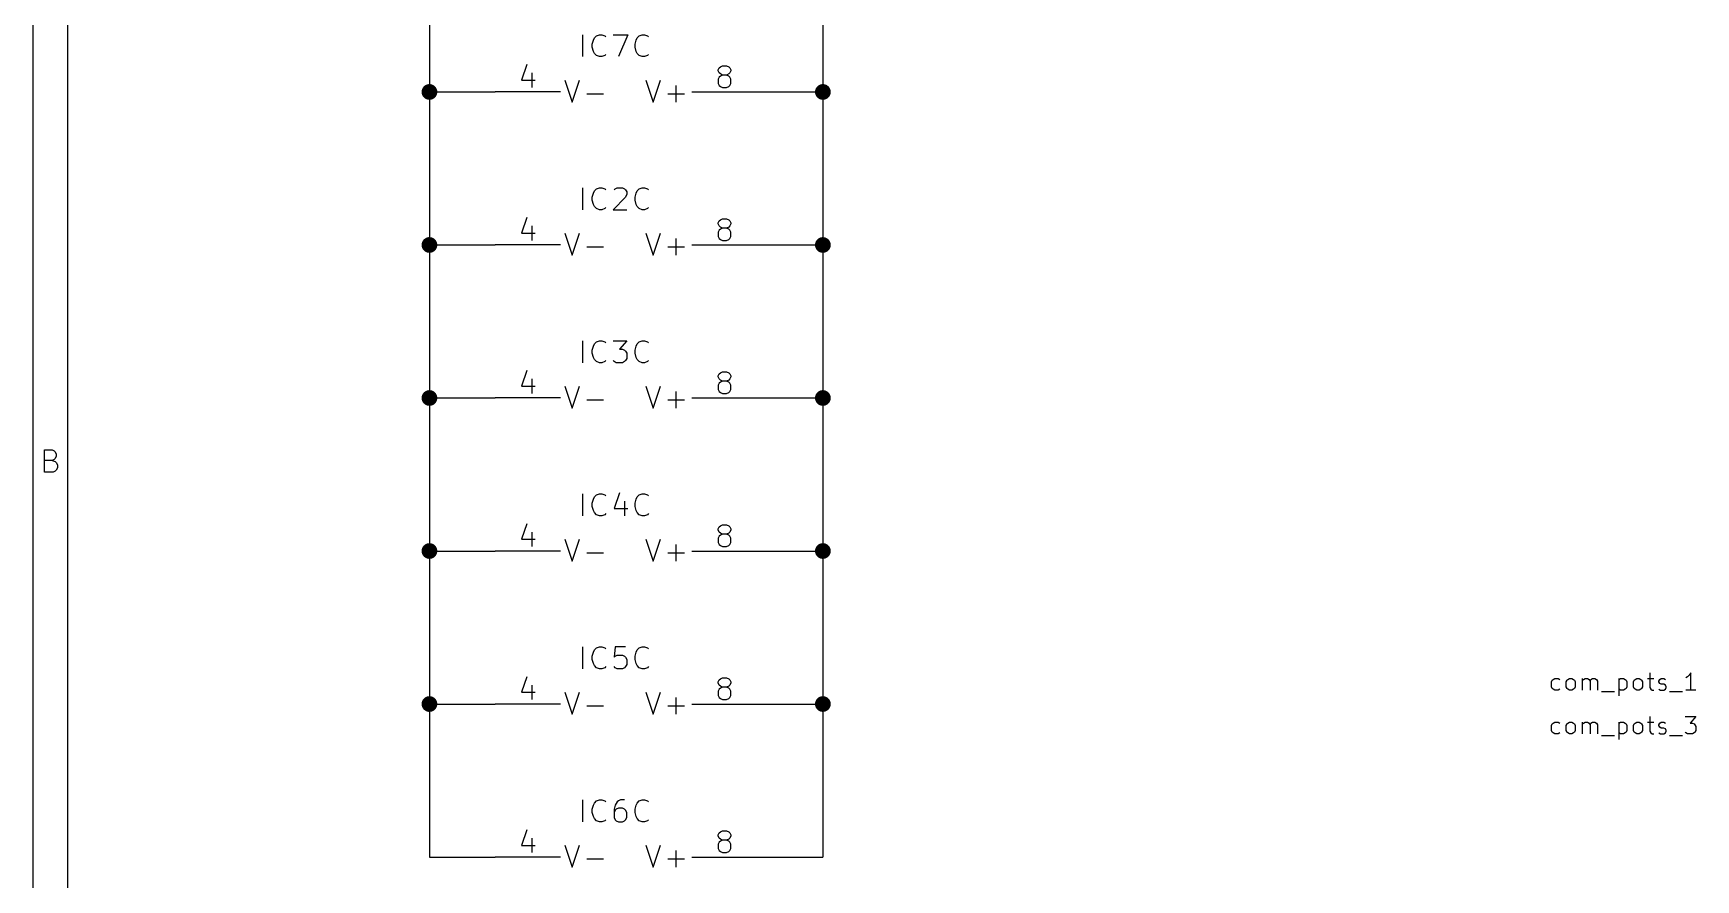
# Model space of a CAD drawing. Header units: millimetres. Extents: x 10 to 287, y -200 to -10.
# Drawn here: x 10 to 106.6, y -109.3 to -60.1 of the extents above; entities that cross this region are included whole.
import ezdxf

# ---------------------------------------------------------------- set-up
doc = ezdxf.new("R2010")
doc.units = ezdxf.units.MM
for name, color, linetype in [('GREENSIXTYFIVE', 129, 'CONTINUOUS'), ('LIGHTGREEN', 92, 'CONTINUOUS'), ('LIGHTORANGE', 30, 'CONTINUOUS'), ('LIGHTRED', 12, 'CONTINUOUS'), ('PUREORANGE', 40, 'CONTINUOUS'), ('RED', 14, 'CONTINUOUS')]:
    doc.layers.add(name, color=color, linetype=linetype)

msp = doc.modelspace()

# ---------------------------------------------------------------- linework, layer by layer
at = {"layer": 'GREENSIXTYFIVE', "linetype": 'CONTINUOUS'}
for p, q in [((41.9402, -61.4494), (41.9402, -60.1794)), ((42.4846, -60.7237), (42.545, -60.4818)), ((42.4846, -60.9051), (42.4846, -60.7237)), ((42.545, -60.4818), (42.6055, -60.3609)), ((42.6055, -60.3609), (42.7265, -60.2399)), ((42.7265, -60.2399), (42.9079, -60.1794)), ((42.9079, -60.1794), (43.0288, -60.1794)), ((43.0288, -60.1794), (43.2103, -60.2399)), ((43.2103, -60.2399), (43.2707, -60.3004)), ((43.6941, -60.1794), (44.5407, -60.1794)), ((44.5407, -60.1794), (43.9965, -61.4494)), ((44.9641, -60.7237), (45.0245, -60.4818)), ((44.9641, -60.9051), (44.9641, -60.7237)), ((45.0245, -60.4818), (45.085, -60.3609)), ((45.085, -60.3609), (45.206, -60.2399)), ((45.206, -60.2399), (45.3874, -60.1794)), ((45.3874, -60.1794), (45.5083, -60.1794)), ((45.5083, -60.1794), (45.6898, -60.2399)), ((45.6898, -60.2399), (45.7502, -60.3004)), ((42.545, -61.147), (42.4846, -60.9051)), ((42.6055, -61.268), (42.545, -61.147)), ((42.7265, -61.389), (42.6055, -61.268)), ((42.9079, -61.4494), (42.7265, -61.389)), ((43.0288, -61.4494), (42.9079, -61.4494)), ((43.2103, -61.389), (43.0288, -61.4494)), ((43.2707, -61.3285), (43.2103, -61.389)), ((45.0245, -61.147), (44.9641, -60.9051)), ((45.085, -61.268), (45.0245, -61.147)), ((45.206, -61.389), (45.085, -61.268)), ((45.3874, -61.4494), (45.206, -61.389)), ((45.5083, -61.4494), (45.3874, -61.4494)), ((45.6898, -61.389), (45.5083, -61.4494)), ((45.7502, -61.3285), (45.6898, -61.389)), ((40.8879, -62.8175), (41.3112, -64.0875)), ((41.3112, -64.0875), (41.7346, -62.8175)), ((42.1579, -63.6037), (43.1256, -63.6037)), ((45.5929, -62.8175), (46.0162, -64.0875)), ((46.0162, -64.0875), (46.4396, -62.8175)), ((46.8629, -63.6037), (47.8306, -63.6037)), ((47.3467, -64.0875), (47.3467, -63.1199)), ((41.9402, -70.3394), (41.9402, -69.0694)), ((42.4846, -69.6137), (42.545, -69.3718)), ((42.545, -69.3718), (42.6055, -69.2509)), ((42.6055, -69.2509), (42.7265, -69.1299)), ((42.7265, -69.1299), (42.9079, -69.0694)), ((42.9079, -69.0694), (43.0288, -69.0694)), ((43.0288, -69.0694), (43.2103, -69.1299)), ((43.2103, -69.1299), (43.2707, -69.1904)), ((43.7546, -69.1904), (43.815, -69.1299)), ((43.815, -69.1299), (43.936, -69.0694)), ((43.936, -69.0694), (44.2384, -69.0694)), ((44.2384, -69.0694), (44.3593, -69.1299)), ((44.3593, -69.1299), (44.4198, -69.1904)), ((44.4198, -69.1904), (44.4803, -69.3113)), ((44.4803, -69.4323), (44.4198, -69.6137)), ((44.4803, -69.3113), (44.4803, -69.4323)), ((44.9641, -69.6137), (45.0245, -69.3718)), ((45.0245, -69.3718), (45.085, -69.2509)), ((45.085, -69.2509), (45.206, -69.1299)), ((45.206, -69.1299), (45.3874, -69.0694)), ((45.3874, -69.0694), (45.5083, -69.0694)), ((45.5083, -69.0694), (45.6898, -69.1299)), ((45.6898, -69.1299), (45.7502, -69.1904)), ((42.4846, -69.7951), (42.4846, -69.6137)), ((42.545, -70.037), (42.4846, -69.7951)), ((42.6055, -70.158), (42.545, -70.037)), ((42.7265, -70.279), (42.6055, -70.158)), ((42.9079, -70.3394), (42.7265, -70.279)), ((43.0288, -70.3394), (42.9079, -70.3394)), ((43.2103, -70.279), (43.0288, -70.3394)), ((43.2707, -70.2185), (43.2103, -70.279)), ((44.4198, -69.6137), (43.6941, -70.3394)), ((43.6941, -70.3394), (44.4803, -70.3394)), ((44.9641, -69.7951), (44.9641, -69.6137)), ((45.0245, -70.037), (44.9641, -69.7951)), ((45.085, -70.158), (45.0245, -70.037)), ((45.206, -70.279), (45.085, -70.158)), ((45.3874, -70.3394), (45.206, -70.279)), ((45.5083, -70.3394), (45.3874, -70.3394)), ((45.6898, -70.279), (45.5083, -70.3394)), ((45.7502, -70.2185), (45.6898, -70.279)), ((40.8879, -71.7075), (41.3112, -72.9775)), ((41.3112, -72.9775), (41.7346, -71.7075)), ((45.5929, -71.7075), (46.0162, -72.9775)), ((46.0162, -72.9775), (46.4396, -71.7075)), ((47.3467, -72.9775), (47.3467, -72.0099)), ((42.1579, -72.4937), (43.1256, -72.4937)), ((46.8629, -72.4937), (47.8306, -72.4937)), ((41.9402, -79.2294), (41.9402, -77.9594)), ((42.545, -78.2618), (42.6055, -78.1409)), ((42.6055, -78.1409), (42.7265, -78.0199)), ((42.7265, -78.0199), (42.9079, -77.9594)), ((42.9079, -77.9594), (43.0288, -77.9594)), ((43.0288, -77.9594), (43.2103, -78.0199)), ((43.2103, -78.0199), (43.2707, -78.0804)), ((43.6941, -77.9594), (44.4803, -77.9594)), ((44.4803, -77.9594), (44.0569, -78.4432)), ((45.0245, -78.2618), (45.085, -78.1409)), ((45.085, -78.1409), (45.206, -78.0199)), ((45.206, -78.0199), (45.3874, -77.9594)), ((45.3874, -77.9594), (45.5083, -77.9594)), ((45.5083, -77.9594), (45.6898, -78.0199)), ((45.6898, -78.0199), (45.7502, -78.0804)), ((42.4846, -78.5037), (42.545, -78.2618)), ((42.4846, -78.6851), (42.4846, -78.5037)), ((42.545, -78.927), (42.4846, -78.6851)), ((42.6055, -79.048), (42.545, -78.927)), ((42.7265, -79.169), (42.6055, -79.048)), ((42.9079, -79.2294), (42.7265, -79.169)), ((43.2103, -79.169), (43.0288, -79.2294)), ((43.2707, -79.1085), (43.2103, -79.169)), ((43.7546, -79.169), (43.6941, -79.1085)), ((43.8755, -79.2294), (43.7546, -79.169)), ((44.0569, -78.4432), (44.2384, -78.4432)), ((44.2384, -78.4432), (44.3593, -78.5037)), ((44.3593, -79.169), (44.2384, -79.2294)), ((44.3593, -78.5037), (44.4198, -78.5642)), ((44.4198, -79.1085), (44.3593, -79.169)), ((44.4198, -78.5642), (44.4803, -78.6851)), ((44.4803, -78.9875), (44.4198, -79.1085)), ((44.4803, -78.6851), (44.4803, -78.9875)), ((44.9641, -78.5037), (45.0245, -78.2618)), ((44.9641, -78.6851), (44.9641, -78.5037)), ((45.0245, -78.927), (44.9641, -78.6851)), ((45.085, -79.048), (45.0245, -78.927)), ((45.206, -79.169), (45.085, -79.048)), ((45.3874, -79.2294), (45.206, -79.169)), ((45.6898, -79.169), (45.5083, -79.2294)), ((45.7502, -79.1085), (45.6898, -79.169)), ((43.0288, -79.2294), (42.9079, -79.2294)), ((44.2384, -79.2294), (43.8755, -79.2294)), ((45.5083, -79.2294), (45.3874, -79.2294)), ((40.8879, -80.5975), (41.3112, -81.8675)), ((41.3112, -81.8675), (41.7346, -80.5975)), ((45.5929, -80.5975), (46.0162, -81.8675)), ((46.0162, -81.8675), (46.4396, -80.5975)), ((47.3467, -81.8675), (47.3467, -80.8999)), ((42.1579, -81.3837), (43.1256, -81.3837)), ((46.8629, -81.3837), (47.8306, -81.3837)), ((41.9402, -88.1194), (41.9402, -86.8494)), ((42.6055, -87.0309), (42.7265, -86.9099)), ((42.7265, -86.9099), (42.9079, -86.8494)), ((42.9079, -86.8494), (43.0288, -86.8494)), ((43.0288, -86.8494), (43.2103, -86.9099)), ((43.2103, -86.9099), (43.2707, -86.9704)), ((44.0569, -86.789), (43.7546, -87.6961)), ((45.085, -87.0309), (45.206, -86.9099)), ((45.206, -86.9099), (45.3874, -86.8494)), ((45.3874, -86.8494), (45.5083, -86.8494)), ((45.5083, -86.8494), (45.6898, -86.9099)), ((45.6898, -86.9099), (45.7502, -86.9704)), ((42.4846, -87.3937), (42.545, -87.1518)), ((42.4846, -87.5751), (42.4846, -87.3937)), ((42.545, -87.817), (42.4846, -87.5751)), ((42.545, -87.1518), (42.6055, -87.0309)), ((42.6055, -87.938), (42.545, -87.817)), ((43.7546, -87.6961), (44.5407, -87.6961)), ((44.3593, -87.2728), (44.3593, -88.1194)), ((44.9641, -87.3937), (45.0245, -87.1518)), ((44.9641, -87.5751), (44.9641, -87.3937)), ((45.0245, -87.817), (44.9641, -87.5751)), ((45.0245, -87.1518), (45.085, -87.0309)), ((45.085, -87.938), (45.0245, -87.817)), ((42.7265, -88.059), (42.6055, -87.938)), ((42.9079, -88.1194), (42.7265, -88.059)), ((43.0288, -88.1194), (42.9079, -88.1194)), ((43.2103, -88.059), (43.0288, -88.1194)), ((43.2707, -87.9985), (43.2103, -88.059)), ((45.206, -88.059), (45.085, -87.938)), ((45.3874, -88.1194), (45.206, -88.059)), ((45.5083, -88.1194), (45.3874, -88.1194)), ((45.6898, -88.059), (45.5083, -88.1194)), ((45.7502, -87.9985), (45.6898, -88.059)), ((40.8879, -89.4875), (41.3112, -90.7575)), ((41.3112, -90.7575), (41.7346, -89.4875)), ((45.5929, -89.4875), (46.0162, -90.7575)), ((46.0162, -90.7575), (46.4396, -89.4875)), ((47.3467, -90.7575), (47.3467, -89.7899)), ((42.1579, -90.2737), (43.1256, -90.2737)), ((46.8629, -90.2737), (47.8306, -90.2737)), ((41.9402, -97.0094), (41.9402, -95.7394)), ((42.4846, -96.2837), (42.545, -96.0418)), ((42.4846, -96.4651), (42.4846, -96.2837)), ((42.545, -96.707), (42.4846, -96.4651)), ((42.545, -96.0418), (42.6055, -95.9209)), ((42.6055, -95.9209), (42.7265, -95.7999)), ((42.7265, -95.7999), (42.9079, -95.7394)), ((42.9079, -95.7394), (43.0288, -95.7394)), ((43.0288, -95.7394), (43.2103, -95.7999)), ((43.2103, -95.7999), (43.2707, -95.8604)), ((43.815, -95.7394), (43.7546, -96.3442)), ((43.7546, -96.3442), (43.815, -96.2837)), ((44.4198, -95.7394), (43.815, -95.7394)), ((43.815, -96.2837), (43.936, -96.2232)), ((43.936, -96.2232), (44.2384, -96.2232)), ((44.2384, -96.2232), (44.3593, -96.2837)), ((44.3593, -96.2837), (44.4198, -96.3442)), ((44.4198, -96.3442), (44.4803, -96.4651)), ((44.4803, -96.4651), (44.4803, -96.7675)), ((44.9641, -96.2837), (45.0245, -96.0418)), ((44.9641, -96.4651), (44.9641, -96.2837)), ((45.0245, -96.707), (44.9641, -96.4651)), ((45.0245, -96.0418), (45.085, -95.9209)), ((45.085, -95.9209), (45.206, -95.7999)), ((45.206, -95.7999), (45.3874, -95.7394)), ((45.3874, -95.7394), (45.5083, -95.7394)), ((45.5083, -95.7394), (45.6898, -95.7999)), ((45.6898, -95.7999), (45.7502, -95.8604)), ((42.6055, -96.828), (42.545, -96.707)), ((42.7265, -96.949), (42.6055, -96.828)), ((42.9079, -97.0094), (42.7265, -96.949)), ((43.0288, -97.0094), (42.9079, -97.0094)), ((43.2103, -96.949), (43.0288, -97.0094)), ((43.2707, -96.8885), (43.2103, -96.949)), ((43.815, -96.949), (43.7546, -96.8885)), ((43.936, -97.0094), (43.815, -96.949)), ((44.2384, -97.0094), (43.936, -97.0094)), ((44.3593, -96.949), (44.2384, -97.0094)), ((44.4198, -96.8885), (44.3593, -96.949)), ((44.4803, -96.7675), (44.4198, -96.8885)), ((45.085, -96.828), (45.0245, -96.707)), ((45.206, -96.949), (45.085, -96.828)), ((45.3874, -97.0094), (45.206, -96.949)), ((45.5083, -97.0094), (45.3874, -97.0094)), ((45.6898, -96.949), (45.5083, -97.0094)), ((45.7502, -96.8885), (45.6898, -96.949)), ((40.8879, -98.3775), (41.3112, -99.6475)), ((41.3112, -99.6475), (41.7346, -98.3775)), ((45.5929, -98.3775), (46.0162, -99.6475)), ((46.0162, -99.6475), (46.4396, -98.3775)), ((42.1579, -99.1637), (43.1256, -99.1637)), ((46.8629, -99.1637), (47.8306, -99.1637)), ((47.3467, -99.6475), (47.3467, -98.6799)), ((41.9402, -105.8994), (41.9402, -104.6294)), ((42.4846, -105.1737), (42.545, -104.9318)), ((42.4846, -105.3551), (42.4846, -105.1737)), ((42.545, -104.9318), (42.6055, -104.8109)), ((42.6055, -104.8109), (42.7265, -104.6899)), ((42.7265, -104.6899), (42.9079, -104.6294)), ((42.9079, -104.6294), (43.0288, -104.6294)), ((43.0288, -104.6294), (43.2103, -104.6899)), ((43.2103, -104.6899), (43.2707, -104.7504)), ((43.815, -104.9318), (43.7546, -105.1737)), ((43.7546, -105.1737), (43.7546, -105.6575)), ((43.815, -105.2342), (43.7546, -105.3551)), ((43.936, -104.7504), (43.815, -104.9318)), ((43.8755, -105.1737), (43.815, -105.2342)), ((43.9965, -105.1132), (43.8755, -105.1737)), ((43.9965, -104.6899), (43.936, -104.7504)), ((44.1174, -104.6294), (43.9965, -104.6899)), ((44.2384, -105.1132), (43.9965, -105.1132)), ((44.3593, -104.6294), (44.1174, -104.6294)), ((44.3593, -105.1737), (44.2384, -105.1132)), ((44.4198, -105.2342), (44.3593, -105.1737)), ((44.4803, -105.3551), (44.4198, -105.2342)), ((44.9641, -105.1737), (45.0245, -104.9318)), ((44.9641, -105.3551), (44.9641, -105.1737)), ((45.0245, -104.9318), (45.085, -104.8109)), ((45.085, -104.8109), (45.206, -104.6899)), ((45.206, -104.6899), (45.3874, -104.6294)), ((45.3874, -104.6294), (45.5083, -104.6294)), ((45.5083, -104.6294), (45.6898, -104.6899)), ((45.6898, -104.6899), (45.7502, -104.7504)), ((42.545, -105.597), (42.4846, -105.3551)), ((42.6055, -105.718), (42.545, -105.597)), ((42.7265, -105.839), (42.6055, -105.718)), ((42.9079, -105.8994), (42.7265, -105.839)), ((43.0288, -105.8994), (42.9079, -105.8994)), ((43.2103, -105.839), (43.0288, -105.8994)), ((43.2707, -105.7785), (43.2103, -105.839)), ((43.7546, -105.6575), (43.815, -105.7785)), ((43.815, -105.7785), (43.8755, -105.839)), ((43.8755, -105.839), (43.9965, -105.8994)), ((43.9965, -105.8994), (44.2384, -105.8994)), ((44.2384, -105.8994), (44.3593, -105.839)), ((44.3593, -105.839), (44.4198, -105.7785)), ((44.4198, -105.7785), (44.4803, -105.6575)), ((44.4803, -105.6575), (44.4803, -105.3551)), ((45.0245, -105.597), (44.9641, -105.3551)), ((45.085, -105.718), (45.0245, -105.597)), ((45.206, -105.839), (45.085, -105.718)), ((45.3874, -105.8994), (45.206, -105.839)), ((45.5083, -105.8994), (45.3874, -105.8994)), ((45.6898, -105.839), (45.5083, -105.8994)), ((45.7502, -105.7785), (45.6898, -105.839)), ((40.8879, -107.2675), (41.3112, -108.5375)), ((41.3112, -108.5375), (41.7346, -107.2675)), ((42.1579, -108.0537), (43.1256, -108.0537)), ((45.5929, -107.2675), (46.0162, -108.5375)), ((46.0162, -108.5375), (46.4396, -107.2675)), ((46.8629, -108.0537), (47.8306, -108.0537)), ((47.3467, -108.5375), (47.3467, -107.5699))]:
    msp.add_line(p, q, dxfattribs=at)
at = {"layer": 'LIGHTGREEN', "linetype": 'CONTINUOUS'}
for p, q in [((33.02, -45.72), (33.02, -81.28)), ((55.88, -54.61), (55.88, -63.5)), ((33.02, -63.5), (36.83, -63.5)), ((52.07, -63.5), (55.88, -63.5)), ((55.88, -63.5), (55.88, -72.39)), ((33.02, -72.39), (36.83, -72.39)), ((52.07, -72.39), (55.88, -72.39)), ((55.88, -72.39), (55.88, -81.28)), ((33.02, -81.28), (33.02, -90.17)), ((33.02, -81.28), (36.83, -81.28)), ((52.07, -81.28), (55.88, -81.28)), ((55.88, -81.28), (55.88, -90.17)), ((33.02, -90.17), (33.02, -99.06)), ((33.02, -90.17), (36.83, -90.17)), ((52.07, -90.17), (55.88, -90.17)), ((55.88, -90.17), (55.88, -99.06)), ((33.02, -99.06), (33.02, -107.95)), ((33.02, -99.06), (36.83, -99.06)), ((52.07, -99.06), (55.88, -99.06)), ((55.88, -99.06), (55.88, -107.95)), ((33.02, -107.95), (36.83, -107.95)), ((52.07, -107.95), (55.88, -107.95))]:
    msp.add_line(p, q, dxfattribs=at)
at = {"layer": 'LIGHTGREEN', "const_width": 0.4572}
for points in [[(32.7914, -63.5, 1), (33.2486, -63.5, 1)], [(55.6514, -63.5, 1), (56.1086, -63.5, 1)], [(32.7914, -72.39, 1), (33.2486, -72.39, 1)], [(55.6514, -72.39, 1), (56.1086, -72.39, 1)], [(32.7914, -81.28, 1), (33.2486, -81.28, 1)], [(55.6514, -81.28, 1), (56.1086, -81.28, 1)], [(32.7914, -90.17, 1), (33.2486, -90.17, 1)], [(55.6514, -90.17, 1), (56.1086, -90.17, 1)], [(32.7914, -99.06, 1), (33.2486, -99.06, 1)], [(55.6514, -99.06, 1), (56.1086, -99.06, 1)]]:
    msp.add_lwpolyline(points, format="xyb", close=True, dxfattribs=at)
at = {"layer": 'LIGHTORANGE', "linetype": 'CONTINUOUS'}
for p, q in [((98.2163, -100.3099), (98.2639, -100.2146)), ((98.2163, -100.5956), (98.2163, -100.3099)), ((98.2639, -100.2146), (98.3116, -100.167)), ((98.3116, -100.167), (98.4068, -100.1194)), ((98.4068, -100.1194), (98.5973, -100.1194)), ((98.5973, -100.1194), (98.6925, -100.167)), ((99.0734, -100.3099), (99.121, -100.2146)), ((99.0734, -100.5956), (99.0734, -100.3099)), ((99.121, -100.2146), (99.1687, -100.167)), ((99.1687, -100.167), (99.2639, -100.1194)), ((99.2639, -100.1194), (99.4068, -100.1194)), ((99.4068, -100.1194), (99.502, -100.167)), ((99.502, -100.167), (99.5496, -100.2146)), ((99.5496, -100.2146), (99.5972, -100.3099)), ((99.5972, -100.3099), (99.5972, -100.5956)), ((100.0258, -100.7861), (100.0258, -100.1194)), ((100.0258, -100.2146), (100.0735, -100.167)), ((100.0735, -100.167), (100.1687, -100.1194)), ((100.1687, -100.1194), (100.3116, -100.1194)), ((100.3116, -100.1194), (100.4068, -100.167)), ((100.4068, -100.167), (100.4544, -100.2623)), ((100.4544, -100.2623), (100.502, -100.167)), ((100.4544, -100.2623), (100.4544, -100.7861)), ((100.502, -100.167), (100.5973, -100.1194)), ((100.5973, -100.1194), (100.7401, -100.1194)), ((100.7401, -100.1194), (100.8354, -100.167)), ((100.8354, -100.167), (100.883, -100.2623)), ((100.883, -100.2623), (100.883, -100.7861)), ((102.121, -100.1194), (102.121, -101.1194)), ((102.121, -100.167), (102.2163, -100.1194)), ((102.2163, -100.1194), (102.4068, -100.1194)), ((102.4068, -100.1194), (102.502, -100.167)), ((102.502, -100.167), (102.5496, -100.2146)), ((102.5496, -100.2146), (102.5972, -100.3099)), ((102.5972, -100.3099), (102.5972, -100.5956)), ((102.9782, -100.3099), (103.0258, -100.2146)), ((102.9782, -100.5956), (102.9782, -100.3099)), ((103.0258, -100.2146), (103.0735, -100.167)), ((103.0735, -100.167), (103.1687, -100.1194)), ((103.1687, -100.1194), (103.3116, -100.1194)), ((103.3116, -100.1194), (103.4068, -100.167)), ((103.4068, -100.167), (103.4544, -100.2146)), ((103.4544, -100.2146), (103.502, -100.3099)), ((103.502, -100.3099), (103.502, -100.5956)), ((103.7878, -100.1194), (104.1687, -100.1194)), ((103.9306, -99.7861), (103.9306, -100.6432)), ((104.4544, -100.2623), (104.502, -100.167)), ((104.4544, -100.3099), (104.4544, -100.2623)), ((104.502, -100.4051), (104.4544, -100.3099)), ((104.502, -100.167), (104.5973, -100.1194)), ((104.5973, -100.4527), (104.502, -100.4051)), ((104.5973, -100.1194), (104.7401, -100.1194)), ((104.7401, -100.4527), (104.5973, -100.4527)), ((104.7401, -100.1194), (104.8354, -100.167)), ((104.8354, -100.5004), (104.7401, -100.4527)), ((105.9782, -99.7861), (106.5973, -99.7861)), ((106.5973, -99.7861), (106.2639, -100.167)), ((106.2639, -100.167), (106.4068, -100.167)), ((106.4068, -100.167), (106.502, -100.2146)), ((106.502, -100.2146), (106.5496, -100.2623)), ((106.5496, -100.2623), (106.5973, -100.3575)), ((106.5973, -100.3575), (106.5973, -100.5956)), ((98.2639, -100.6908), (98.2163, -100.5956)), ((98.3116, -100.7385), (98.2639, -100.6908)), ((98.4068, -100.7861), (98.3116, -100.7385)), ((98.5973, -100.7861), (98.4068, -100.7861)), ((98.6925, -100.7385), (98.5973, -100.7861)), ((99.121, -100.6908), (99.0734, -100.5956)), ((99.1687, -100.7385), (99.121, -100.6908)), ((99.2639, -100.7861), (99.1687, -100.7385)), ((99.4068, -100.7861), (99.2639, -100.7861)), ((99.502, -100.7385), (99.4068, -100.7861)), ((99.5496, -100.6908), (99.502, -100.7385)), ((99.5972, -100.5956), (99.5496, -100.6908)), ((101.1211, -100.8813), (101.883, -100.8813)), ((102.2163, -100.7861), (102.121, -100.7385)), ((102.4068, -100.7861), (102.2163, -100.7861)), ((102.502, -100.7385), (102.4068, -100.7861)), ((102.5496, -100.6908), (102.502, -100.7385)), ((102.5972, -100.5956), (102.5496, -100.6908)), ((103.0258, -100.6908), (102.9782, -100.5956)), ((103.0735, -100.7385), (103.0258, -100.6908)), ((103.1687, -100.7861), (103.0735, -100.7385)), ((103.3116, -100.7861), (103.1687, -100.7861)), ((103.4068, -100.7385), (103.3116, -100.7861)), ((103.4544, -100.6908), (103.4068, -100.7385)), ((103.502, -100.5956), (103.4544, -100.6908)), ((103.9306, -100.6432), (103.9783, -100.7385)), ((103.9783, -100.7385), (104.0735, -100.7861)), ((104.0735, -100.7861), (104.1687, -100.7861)), ((104.4544, -100.7385), (104.5497, -100.7861)), ((104.5497, -100.7861), (104.7401, -100.7861)), ((104.7401, -100.7861), (104.8354, -100.7385)), ((104.883, -100.5956), (104.8354, -100.5004)), ((104.8354, -100.7385), (104.883, -100.6432)), ((104.883, -100.6432), (104.883, -100.5956)), ((105.0735, -100.8813), (105.8354, -100.8813)), ((106.0258, -100.7385), (105.9782, -100.6908)), ((106.1211, -100.7861), (106.0258, -100.7385)), ((106.4068, -100.7861), (106.1211, -100.7861)), ((106.502, -100.7385), (106.4068, -100.7861)), ((106.5496, -100.6908), (106.502, -100.7385)), ((106.5973, -100.5956), (106.5496, -100.6908))]:
    msp.add_line(p, q, dxfattribs=at)
at = {"layer": 'LIGHTRED', "linetype": 'CONTINUOUS'}
for p, q in [((38.6745, -61.9125), (38.3722, -62.8196)), ((38.9769, -62.3963), (38.9769, -63.2429)), ((49.8022, -62.2148), (49.8626, -62.0939)), ((49.8022, -62.2753), (49.8022, -62.2148)), ((49.8626, -62.3963), (49.8022, -62.2753)), ((49.8626, -62.6382), (49.8022, -62.7591)), ((49.8022, -62.7591), (49.8022, -63.001)), ((49.8626, -62.0939), (49.9231, -62.0334)), ((49.9231, -62.4567), (49.8626, -62.3963)), ((49.9231, -62.5777), (49.8626, -62.6382)), ((49.9231, -62.0334), (50.0441, -61.9729)), ((50.0441, -62.5172), (49.9231, -62.4567)), ((50.0441, -62.5172), (49.9231, -62.5777)), ((50.0441, -61.9729), (50.286, -61.9729)), ((50.286, -62.5172), (50.0441, -62.5172)), ((50.286, -61.9729), (50.4069, -62.0334)), ((50.4069, -62.4567), (50.286, -62.5172)), ((50.4069, -62.5777), (50.286, -62.5172)), ((50.4069, -62.0334), (50.4674, -62.0939)), ((50.4674, -62.3963), (50.4069, -62.4567)), ((50.4674, -62.6382), (50.4069, -62.5777)), ((50.4674, -62.0939), (50.5279, -62.2148)), ((50.5279, -62.2753), (50.4674, -62.3963)), ((50.5279, -62.7591), (50.4674, -62.6382)), ((50.5279, -62.2148), (50.5279, -62.2753)), ((50.5279, -63.001), (50.5279, -62.7591)), ((38.3722, -62.8196), (39.1583, -62.8196)), ((49.8022, -63.001), (49.8626, -63.122)), ((49.8626, -63.122), (49.9231, -63.1825)), ((49.9231, -63.1825), (50.0441, -63.2429)), ((50.0441, -63.2429), (50.286, -63.2429)), ((50.286, -63.2429), (50.4069, -63.1825)), ((50.4069, -63.1825), (50.4674, -63.122)), ((50.4674, -63.122), (50.5279, -63.001)), ((38.6745, -70.8025), (38.3722, -71.7096)), ((38.9769, -71.2863), (38.9769, -72.1329)), ((49.8022, -71.1048), (49.8626, -70.9839)), ((49.8022, -71.1653), (49.8022, -71.1048)), ((49.8626, -71.2863), (49.8022, -71.1653)), ((49.8626, -70.9839), (49.9231, -70.9234)), ((49.9231, -71.3467), (49.8626, -71.2863)), ((49.9231, -71.4677), (49.8626, -71.5282)), ((49.9231, -70.9234), (50.0441, -70.8629)), ((50.0441, -71.4072), (49.9231, -71.3467)), ((50.0441, -71.4072), (49.9231, -71.4677)), ((50.0441, -70.8629), (50.286, -70.8629)), ((50.286, -71.4072), (50.0441, -71.4072)), ((50.286, -70.8629), (50.4069, -70.9234)), ((50.4069, -71.3467), (50.286, -71.4072)), ((50.4069, -71.4677), (50.286, -71.4072)), ((50.4069, -70.9234), (50.4674, -70.9839)), ((50.4674, -71.2863), (50.4069, -71.3467)), ((50.4674, -71.5282), (50.4069, -71.4677)), ((50.4674, -70.9839), (50.5279, -71.1048)), ((50.5279, -71.1653), (50.4674, -71.2863)), ((50.5279, -71.1048), (50.5279, -71.1653)), ((38.3722, -71.7096), (39.1583, -71.7096)), ((49.8626, -71.5282), (49.8022, -71.6491)), ((49.8022, -71.6491), (49.8022, -71.891)), ((49.8022, -71.891), (49.8626, -72.012)), ((49.8626, -72.012), (49.9231, -72.0725)), ((49.9231, -72.0725), (50.0441, -72.1329)), ((50.0441, -72.1329), (50.286, -72.1329)), ((50.286, -72.1329), (50.4069, -72.0725)), ((50.4069, -72.0725), (50.4674, -72.012)), ((50.5279, -71.6491), (50.4674, -71.5282)), ((50.4674, -72.012), (50.5279, -71.891)), ((50.5279, -71.891), (50.5279, -71.6491)), ((38.6745, -79.6925), (38.3722, -80.5996)), ((49.8022, -79.9948), (49.8626, -79.8739)), ((49.8022, -80.0553), (49.8022, -79.9948)), ((49.8626, -80.1763), (49.8022, -80.0553)), ((49.8626, -79.8739), (49.9231, -79.8134)), ((49.9231, -79.8134), (50.0441, -79.7529)), ((50.0441, -79.7529), (50.286, -79.7529)), ((50.286, -79.7529), (50.4069, -79.8134)), ((50.4069, -79.8134), (50.4674, -79.8739)), ((50.4674, -79.8739), (50.5279, -79.9948)), ((50.5279, -80.0553), (50.4674, -80.1763)), ((50.5279, -79.9948), (50.5279, -80.0553)), ((38.3722, -80.5996), (39.1583, -80.5996)), ((38.9769, -80.1763), (38.9769, -81.0229)), ((49.8626, -80.4182), (49.8022, -80.5391)), ((49.8022, -80.5391), (49.8022, -80.781)), ((49.8022, -80.781), (49.8626, -80.902)), ((49.9231, -80.2367), (49.8626, -80.1763)), ((49.9231, -80.3577), (49.8626, -80.4182)), ((49.8626, -80.902), (49.9231, -80.9625)), ((50.0441, -80.2972), (49.9231, -80.2367)), ((50.0441, -80.2972), (49.9231, -80.3577)), ((49.9231, -80.9625), (50.0441, -81.0229)), ((50.286, -80.2972), (50.0441, -80.2972)), ((50.0441, -81.0229), (50.286, -81.0229)), ((50.4069, -80.2367), (50.286, -80.2972)), ((50.4069, -80.3577), (50.286, -80.2972)), ((50.286, -81.0229), (50.4069, -80.9625)), ((50.4674, -80.1763), (50.4069, -80.2367)), ((50.4674, -80.4182), (50.4069, -80.3577)), ((50.4069, -80.9625), (50.4674, -80.902)), ((50.5279, -80.5391), (50.4674, -80.4182)), ((50.4674, -80.902), (50.5279, -80.781)), ((50.5279, -80.781), (50.5279, -80.5391)), ((38.6745, -88.5825), (38.3722, -89.4896)), ((49.8022, -88.8848), (49.8626, -88.7639)), ((49.8626, -88.7639), (49.9231, -88.7034)), ((49.9231, -88.7034), (50.0441, -88.6429)), ((50.0441, -88.6429), (50.286, -88.6429)), ((50.286, -88.6429), (50.4069, -88.7034)), ((50.4069, -88.7034), (50.4674, -88.7639)), ((50.4674, -88.7639), (50.5279, -88.8848)), ((38.3722, -89.4896), (39.1583, -89.4896)), ((38.9769, -89.0663), (38.9769, -89.9129)), ((49.8022, -88.9453), (49.8022, -88.8848)), ((49.8626, -89.0663), (49.8022, -88.9453)), ((49.8626, -89.3082), (49.8022, -89.4291)), ((49.8022, -89.4291), (49.8022, -89.671)), ((49.8022, -89.671), (49.8626, -89.792)), ((49.9231, -89.1267), (49.8626, -89.0663)), ((49.9231, -89.2477), (49.8626, -89.3082)), ((49.8626, -89.792), (49.9231, -89.8525)), ((50.0441, -89.1872), (49.9231, -89.1267)), ((50.0441, -89.1872), (49.9231, -89.2477)), ((50.286, -89.1872), (50.0441, -89.1872)), ((50.4069, -89.1267), (50.286, -89.1872)), ((50.4069, -89.2477), (50.286, -89.1872)), ((50.4674, -89.0663), (50.4069, -89.1267)), ((50.4674, -89.3082), (50.4069, -89.2477)), ((50.4069, -89.8525), (50.4674, -89.792)), ((50.5279, -88.9453), (50.4674, -89.0663)), ((50.5279, -89.4291), (50.4674, -89.3082)), ((50.4674, -89.792), (50.5279, -89.671)), ((50.5279, -88.8848), (50.5279, -88.9453)), ((50.5279, -89.671), (50.5279, -89.4291)), ((49.9231, -89.8525), (50.0441, -89.9129)), ((50.0441, -89.9129), (50.286, -89.9129)), ((50.286, -89.9129), (50.4069, -89.8525)), ((38.6745, -97.4725), (38.3722, -98.3796)), ((49.9231, -97.5934), (50.0441, -97.5329)), ((50.0441, -97.5329), (50.286, -97.5329)), ((50.286, -97.5329), (50.4069, -97.5934)), ((38.3722, -98.3796), (39.1583, -98.3796)), ((38.9769, -97.9563), (38.9769, -98.8029)), ((49.8022, -97.7748), (49.8626, -97.6539)), ((49.8022, -97.8353), (49.8022, -97.7748)), ((49.8626, -97.9563), (49.8022, -97.8353)), ((49.8626, -98.1982), (49.8022, -98.3191)), ((49.8022, -98.3191), (49.8022, -98.561)), ((49.8626, -97.6539), (49.9231, -97.5934)), ((49.9231, -98.0167), (49.8626, -97.9563)), ((49.9231, -98.1377), (49.8626, -98.1982)), ((50.0441, -98.0772), (49.9231, -98.0167)), ((50.0441, -98.0772), (49.9231, -98.1377)), ((50.286, -98.0772), (50.0441, -98.0772)), ((50.4069, -98.0167), (50.286, -98.0772)), ((50.4069, -98.1377), (50.286, -98.0772)), ((50.4069, -97.5934), (50.4674, -97.6539)), ((50.4674, -97.9563), (50.4069, -98.0167)), ((50.4674, -98.1982), (50.4069, -98.1377)), ((50.4674, -97.6539), (50.5279, -97.7748)), ((50.5279, -97.8353), (50.4674, -97.9563)), ((50.5279, -98.3191), (50.4674, -98.1982)), ((50.5279, -97.7748), (50.5279, -97.8353)), ((50.5279, -98.561), (50.5279, -98.3191)), ((49.8022, -98.561), (49.8626, -98.682)), ((49.8626, -98.682), (49.9231, -98.7425)), ((49.9231, -98.7425), (50.0441, -98.8029)), ((50.0441, -98.8029), (50.286, -98.8029)), ((50.286, -98.8029), (50.4069, -98.7425)), ((50.4069, -98.7425), (50.4674, -98.682)), ((50.4674, -98.682), (50.5279, -98.561)), ((38.6745, -106.3625), (38.3722, -107.2696)), ((38.9769, -106.8463), (38.9769, -107.6929)), ((49.8022, -106.6648), (49.8626, -106.5439)), ((49.8022, -106.7253), (49.8022, -106.6648)), ((49.8626, -106.8463), (49.8022, -106.7253)), ((49.8626, -107.0882), (49.8022, -107.2091)), ((49.8022, -107.2091), (49.8022, -107.451)), ((49.8626, -106.5439), (49.9231, -106.4834)), ((49.9231, -106.9067), (49.8626, -106.8463)), ((49.9231, -107.0277), (49.8626, -107.0882)), ((49.9231, -106.4834), (50.0441, -106.4229)), ((50.0441, -106.9672), (49.9231, -106.9067)), ((50.0441, -106.9672), (49.9231, -107.0277)), ((50.0441, -106.4229), (50.286, -106.4229)), ((50.286, -106.9672), (50.0441, -106.9672)), ((50.286, -106.4229), (50.4069, -106.4834)), ((50.4069, -106.9067), (50.286, -106.9672)), ((50.4069, -107.0277), (50.286, -106.9672)), ((50.4069, -106.4834), (50.4674, -106.5439)), ((50.4674, -106.8463), (50.4069, -106.9067)), ((50.4674, -107.0882), (50.4069, -107.0277)), ((50.4674, -106.5439), (50.5279, -106.6648)), ((50.5279, -106.7253), (50.4674, -106.8463)), ((50.5279, -107.2091), (50.4674, -107.0882)), ((50.5279, -106.6648), (50.5279, -106.7253)), ((50.5279, -107.451), (50.5279, -107.2091)), ((38.3722, -107.2696), (39.1583, -107.2696)), ((49.8022, -107.451), (49.8626, -107.572)), ((49.8626, -107.572), (49.9231, -107.6325)), ((49.9231, -107.6325), (50.0441, -107.6929)), ((50.0441, -107.6929), (50.286, -107.6929)), ((50.286, -107.6929), (50.4069, -107.6325)), ((50.4069, -107.6325), (50.4674, -107.572)), ((50.4674, -107.572), (50.5279, -107.451))]:
    msp.add_line(p, q, dxfattribs=at)
at = {"layer": 'PUREORANGE', "linetype": 'CONTINUOUS'}
for p, q in [((103.9306, -97.2461), (103.9306, -98.1032)), ((106.1211, -97.4842), (106.0258, -97.5318)), ((106.2163, -97.3889), (106.1211, -97.4842)), ((106.3115, -97.2461), (106.2163, -97.3889)), ((106.3115, -98.2461), (106.3115, -97.2461)), ((98.2163, -97.7699), (98.2639, -97.6746)), ((98.2163, -98.0556), (98.2163, -97.7699)), ((98.2639, -98.1508), (98.2163, -98.0556)), ((98.2639, -97.6746), (98.3116, -97.627)), ((98.3116, -98.1985), (98.2639, -98.1508)), ((98.3116, -97.627), (98.4068, -97.5794)), ((98.4068, -98.2461), (98.3116, -98.1985)), ((98.4068, -97.5794), (98.5973, -97.5794)), ((98.5973, -98.2461), (98.4068, -98.2461)), ((98.5973, -97.5794), (98.6925, -97.627)), ((98.6925, -98.1985), (98.5973, -98.2461)), ((99.0734, -97.7699), (99.121, -97.6746)), ((99.0734, -98.0556), (99.0734, -97.7699)), ((99.121, -98.1508), (99.0734, -98.0556)), ((99.121, -97.6746), (99.1687, -97.627)), ((99.1687, -98.1985), (99.121, -98.1508)), ((99.1687, -97.627), (99.2639, -97.5794)), ((99.2639, -98.2461), (99.1687, -98.1985)), ((99.2639, -97.5794), (99.4068, -97.5794)), ((99.4068, -98.2461), (99.2639, -98.2461)), ((99.4068, -97.5794), (99.502, -97.627)), ((99.502, -98.1985), (99.4068, -98.2461)), ((99.502, -97.627), (99.5496, -97.6746)), ((99.5496, -98.1508), (99.502, -98.1985)), ((99.5496, -97.6746), (99.5972, -97.7699)), ((99.5972, -98.0556), (99.5496, -98.1508)), ((99.5972, -97.7699), (99.5972, -98.0556)), ((100.0258, -98.2461), (100.0258, -97.5794)), ((100.0258, -97.6746), (100.0735, -97.627)), ((100.0735, -97.627), (100.1687, -97.5794)), ((100.1687, -97.5794), (100.3116, -97.5794)), ((100.3116, -97.5794), (100.4068, -97.627)), ((100.4068, -97.627), (100.4544, -97.7223)), ((100.4544, -97.7223), (100.502, -97.627)), ((100.4544, -97.7223), (100.4544, -98.2461)), ((100.502, -97.627), (100.5973, -97.5794)), ((100.5973, -97.5794), (100.7401, -97.5794)), ((100.7401, -97.5794), (100.8354, -97.627)), ((100.8354, -97.627), (100.883, -97.7223)), ((100.883, -97.7223), (100.883, -98.2461)), ((101.1211, -98.3413), (101.883, -98.3413)), ((102.121, -97.5794), (102.121, -98.5794)), ((102.121, -97.627), (102.2163, -97.5794)), ((102.2163, -98.2461), (102.121, -98.1985)), ((102.2163, -97.5794), (102.4068, -97.5794)), ((102.4068, -98.2461), (102.2163, -98.2461)), ((102.4068, -97.5794), (102.502, -97.627)), ((102.502, -98.1985), (102.4068, -98.2461)), ((102.502, -97.627), (102.5496, -97.6746)), ((102.5496, -98.1508), (102.502, -98.1985)), ((102.5496, -97.6746), (102.5972, -97.7699)), ((102.5972, -98.0556), (102.5496, -98.1508)), ((102.5972, -97.7699), (102.5972, -98.0556)), ((102.9782, -97.7699), (103.0258, -97.6746)), ((102.9782, -98.0556), (102.9782, -97.7699)), ((103.0258, -98.1508), (102.9782, -98.0556)), ((103.0258, -97.6746), (103.0735, -97.627)), ((103.0735, -98.1985), (103.0258, -98.1508)), ((103.0735, -97.627), (103.1687, -97.5794)), ((103.1687, -98.2461), (103.0735, -98.1985)), ((103.1687, -97.5794), (103.3116, -97.5794)), ((103.3116, -98.2461), (103.1687, -98.2461)), ((103.3116, -97.5794), (103.4068, -97.627)), ((103.4068, -98.1985), (103.3116, -98.2461)), ((103.4068, -97.627), (103.4544, -97.6746)), ((103.4544, -98.1508), (103.4068, -98.1985)), ((103.4544, -97.6746), (103.502, -97.7699)), ((103.502, -98.0556), (103.4544, -98.1508)), ((103.502, -97.7699), (103.502, -98.0556)), ((103.7878, -97.5794), (104.1687, -97.5794)), ((103.9306, -98.1032), (103.9783, -98.1985)), ((103.9783, -98.1985), (104.0735, -98.2461)), ((104.0735, -98.2461), (104.1687, -98.2461)), ((104.4544, -97.7223), (104.502, -97.627)), ((104.4544, -97.7699), (104.4544, -97.7223)), ((104.502, -97.8651), (104.4544, -97.7699)), ((104.4544, -98.1985), (104.5497, -98.2461)), ((104.502, -97.627), (104.5973, -97.5794)), ((104.5973, -97.9127), (104.502, -97.8651)), ((104.5497, -98.2461), (104.7401, -98.2461)), ((104.5973, -97.5794), (104.7401, -97.5794)), ((104.7401, -97.9127), (104.5973, -97.9127)), ((104.7401, -97.5794), (104.8354, -97.627)), ((104.8354, -97.9604), (104.7401, -97.9127)), ((104.7401, -98.2461), (104.8354, -98.1985)), ((104.883, -98.0556), (104.8354, -97.9604)), ((104.8354, -98.1985), (104.883, -98.1032)), ((104.883, -98.1032), (104.883, -98.0556)), ((105.0735, -98.3413), (105.8354, -98.3413)), ((106.5973, -98.2461), (106.0258, -98.2461))]:
    msp.add_line(p, q, dxfattribs=at)
at = {"layer": 'RED', "linetype": 'CONTINUOUS'}
for p, q in [((10, -200.0072), (10, -10)), ((12, -198.0072), (12, -12)), ((40.64, -63.5), (36.83, -63.5)), ((48.26, -63.5), (52.07, -63.5)), ((40.64, -72.39), (36.83, -72.39)), ((48.26, -72.39), (52.07, -72.39)), ((40.64, -81.28), (36.83, -81.28)), ((48.26, -81.28), (52.07, -81.28)), ((10.6595, -85.5937), (10.6595, -84.2937)), ((10.6595, -84.2937), (11.0928, -84.2937)), ((11.0928, -84.9127), (10.6595, -84.9127)), ((11.0928, -84.2937), (11.2166, -84.3556)), ((11.2166, -84.8508), (11.0928, -84.9127)), ((11.0928, -84.9127), (11.2785, -84.9746)), ((11.2166, -84.3556), (11.2785, -84.4175)), ((11.2785, -84.7889), (11.2166, -84.8508)), ((11.2785, -84.4175), (11.3404, -84.5413)), ((11.3404, -84.6651), (11.2785, -84.7889)), ((11.2785, -84.9746), (11.3404, -85.0365)), ((11.3404, -84.5413), (11.3404, -84.6651)), ((11.1547, -85.5937), (10.6595, -85.5937)), ((11.2785, -85.5318), (11.1547, -85.5937)), ((11.3404, -85.4698), (11.2785, -85.5318)), ((11.3404, -85.0365), (11.4023, -85.1603)), ((11.4023, -85.346), (11.3404, -85.4698)), ((11.4023, -85.1603), (11.4023, -85.346)), ((40.64, -90.17), (36.83, -90.17)), ((48.26, -90.17), (52.07, -90.17)), ((40.64, -99.06), (36.83, -99.06)), ((48.26, -99.06), (52.07, -99.06)), ((40.64, -107.95), (36.83, -107.95)), ((48.26, -107.95), (52.07, -107.95))]:
    msp.add_line(p, q, dxfattribs=at)

doc.saveas('drawing.dxf')
